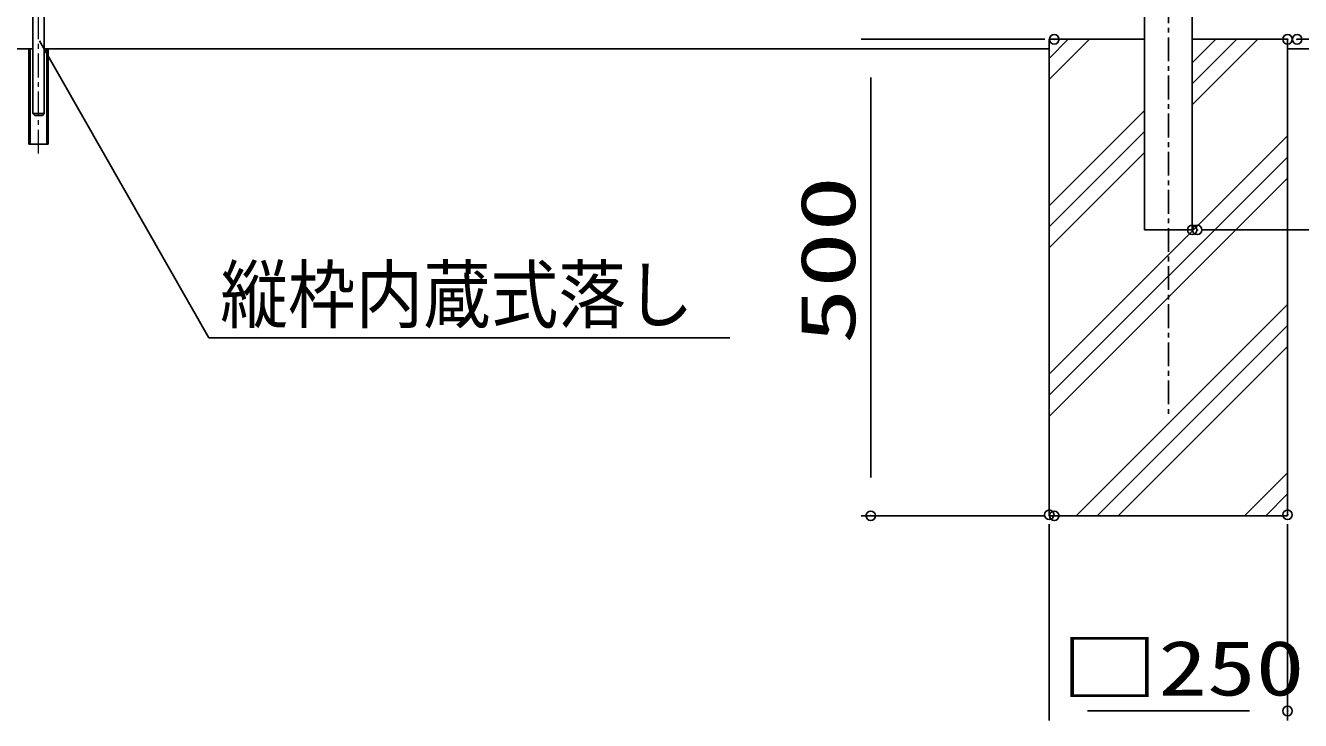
# Model space of a CAD drawing. Units: millimetres, scale not verified. Extents: x -4425 to 4425, y -3150 to 3150.
# Drawn here: x 1598 to 2936, y -1424 to -694 of the extents above; entities that cross this region are included whole.
import ezdxf
from ezdxf.enums import TextEntityAlignment as Align

# ---------------------------------------------------------------- set-up
doc = ezdxf.new("R2010")
doc.units = ezdxf.units.MM
doc.header["$LTSCALE"] = 20
doc.header["$PDMODE"] = 32
doc.header["$PDSIZE"] = 10
doc.linetypes.add('USER1', pattern=[2, 1.25, -0.25, 0.25, -0.25])
for name, color, linetype, lineweight in [('0-0_外形線', 7, 'Continuous', 25), ('0-3_寸法線', 4, 'Continuous', 25), ('0-6_LAYER04', 1, 'USER1', 25), ('0-D_ハッチング', 4, 'Continuous', 25), ('1-1_軸線', 1, 'USER1', 9), ('1-7_LAYER12', 3, 'Continuous', 25)]:
    doc.layers.add(name, color=color, linetype=linetype, lineweight=lineweight)
doc.layers.add('0-5_DEFPOINTS', color=7, linetype='Continuous')
doc.styles.add('ＭＳ ゴシック', font='')
doc.styles.get('ＭＳ ゴシック').set_extended_font_data('MS Gothic')

msp = doc.modelspace()

# ---------------------------------------------------------------- linework, layer by layer
at = {"layer": '0-0_外形線'}
for p, q in [((2772.23, 216.03), (2772.23, -908.97)), ((2822.23, -908.97), (2822.23, 216.03)), ((1605.73, -684.97), (1605.73, -786.97)), ((1617.73, -786.97), (1617.73, -684.97)), ((2672.23, -708.97), (2672.23, -1208.97)), ((2772.23, -708.97), (2672.23, -708.97)), ((2822.23, -708.97), (2922.23, -708.97)), ((2922.23, -1208.97), (2922.23, -708.97)), ((582.23, -718.97), (1605.73, -718.97)), ((1601.73, -818.97), (1601.73, -718.97)), ((1602.93, -818.97), (1602.93, -718.97)), ((1617.73, -718.97), (2672.23, -718.97)), ((1620.53, -818.97), (1620.53, -718.97)), ((1621.73, -818.97), (1621.73, -718.97)), ((2922.23, -718.97), (3147.23, -718.97)), ((1605.73, -786.97), (1617.73, -786.97)), ((1607.73, -788.97), (1605.73, -786.97)), ((1621.73, -818.97), (1601.73, -818.97)), ((2772.23, -908.97), (2822.23, -908.97)), ((2672.23, -1208.97), (2922.23, -1208.97))]:
    msp.add_line(p, q, dxfattribs=at)
msp.add_lwpolyline([(1607.73, -788.97), (1615.73, -788.97), (1617.73, -786.97)], dxfattribs=at)
at = {"layer": '0-3_寸法線'}
for p, q in [((2667.48, -708.97), (2474.91, -708.97)), ((2932.23, -708.97), (3418.36, -708.97)), ((2932.23, -708.97), (3418.36, -708.97)), ((2484.91, -748.97), (2484.91, -1168.97)), ((2832.23, -908.97), (3418.36, -908.97)), ((2837.48, -908.97), (3724.47, -908.97)), ((2667.48, -1208.97), (2474.91, -1208.97)), ((2672.23, -1217.89), (2672.23, -1423.8)), ((2922.23, -1217.89), (2922.23, -1423.8)), ((2712.23, -1413.8), (2882.23, -1413.8))]:
    msp.add_line(p, q, dxfattribs=at)
at = {"layer": '0-5_DEFPOINTS'}
for p in [(2677.48, -708.97), (2922.23, -708.97), (2932.23, -708.97), (2822.23, -908.97), (2827.48, -908.97), (2484.91, -1208.97), (2672.23, -1207.89), (2677.48, -1208.97), (2922.23, -1207.89), (2922.23, -1413.8)]:
    msp.add_point(p, dxfattribs=at)
at = {"layer": '0-6_LAYER04'}
msp.add_line((2797.23, 253.01), (2797.23, -1105.23), dxfattribs=at)
at = {"layer": '0-D_ハッチング'}
for p, q in [((2672.23, -751.06), (2714.32, -708.97)), ((2672.23, -728.96), (2692.22, -708.97)), ((2822.23, -777.83), (2891.1, -708.97)), ((2822.23, -755.74), (2869, -708.97)), ((2822.23, -733.64), (2846.9, -708.97)), ((2672.23, -883.64), (2772.23, -783.64)), ((2672.23, -905.74), (2772.23, -805.74)), ((2672.23, -1060.42), (2922.23, -810.42)), ((2672.23, -927.83), (2772.23, -827.83)), ((2672.23, -1082.51), (2922.23, -832.51)), ((2672.23, -1104.61), (2922.23, -854.61)), ((2700.46, -1208.97), (2922.23, -987.19)), ((2722.55, -1208.97), (2922.23, -1009.29)), ((2744.65, -1208.97), (2922.23, -1031.39)), ((2877.23, -1208.97), (2922.23, -1163.97)), ((2899.33, -1208.97), (2922.23, -1186.07)), ((2921.43, -1208.97), (2922.23, -1208.16))]:
    msp.add_line(p, q, dxfattribs=at)
at = {"layer": '1-1_軸線'}
msp.add_line((1611.73, -828.88), (1611.73, -502.56), dxfattribs=at)
at = {"layer": '1-7_LAYER12', "color": 7}
msp.add_lwpolyline([(2337.1, -1022.08), (1790.51, -1022.08), (1612.73, -710.7)], dxfattribs=at)

# ---------------------------------------------------------------- texts
at = {"layer": '0-3_寸法線', "color": 2, "style": 'ＭＳ ゴシック', "width": 1.5}
msp.add_text('500', height=57.77, rotation=90, dxfattribs=at).set_placement((2486.02, -1028.97), align=Align.BOTTOM_LEFT)
at = {"layer": '0-3_寸法線', "color": 2, "style": 'ＭＳ ゴシック', "width": 1.3}
msp.add_text('□250', height=57.77, dxfattribs=at).set_placement((2684.23, -1414.91), align=Align.BOTTOM_LEFT)
at = {"layer": '1-7_LAYER12', "style": 'ＭＳ ゴシック', "width": 0.9}
msp.add_text('縦枠内蔵式落し', height=57.77, dxfattribs=at).set_placement((1802.51, -1023.18), align=Align.BOTTOM_LEFT)

doc.saveas('drawing.dxf')
